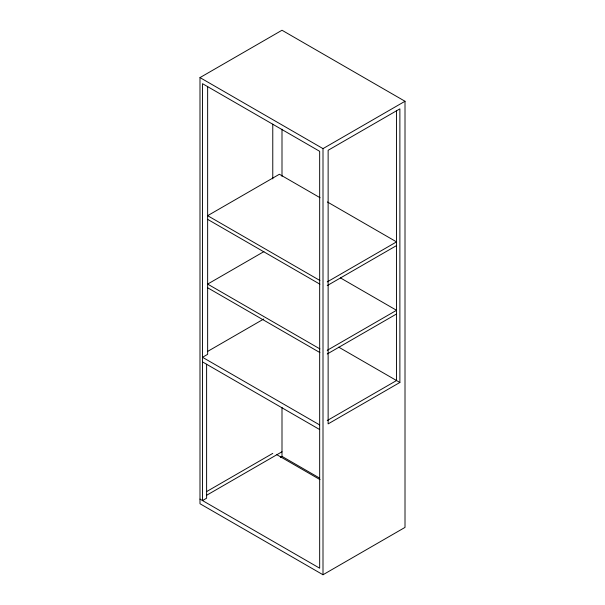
<?xml version="1.0" encoding="UTF-8"?>
<svg xmlns="http://www.w3.org/2000/svg" width="605" height="605" viewBox="0 0 605 605"><rect width="100%" height="100%" fill="white"/><g stroke="black" fill="none" stroke-linecap="round" stroke-linejoin="round"><path stroke-width="0.91" d="M199.99 77.599L281.998 30.25L405.01 101.269L405.01 527.401L323.002 574.75L199.99 503.731L199.99 77.599L323.002 148.618L405.01 101.269M263.909 251.612L207.644 284.093L319.909 348.911M327.237 281.907L396.547 241.887L327.396 201.964M207.364 351.573L263.78 319.001M327.237 285.59L396.547 245.577M327.237 350.318L396.547 310.297L340.411 277.892M327.237 353.986L396.547 313.972M327.237 420.551L396.547 380.537L396.547 110.7M206.539 491.623L272.772 453.387M399.882 382.466L328.129 423.893L328.129 150.282L399.882 108.855L399.882 382.466L338.747 347.164M206.539 495.321L281.998 451.761M280.372 457.32L281.998 456.382L319.47 478.018M320.075 197.737L279.397 174.255L207.644 215.682L319.909 280.501M207.644 219.365L319.909 284.184M207.644 287.761L319.909 352.579M319.667 424.929L202.516 357.29L207.644 354.333L207.644 86.379M202.516 361.911L319.667 429.55M276.871 454.718L320.022 479.629M199.99 499.11L319.667 568.201L319.667 151.311L202.516 83.679L202.516 500.562L206.615 498.195L206.615 364.263M323.002 148.618L323.002 574.75M281.998 129.19L281.998 176.35M281.998 407.43L281.998 456.382M272.772 124.184L272.772 178.898"/></g></svg>
